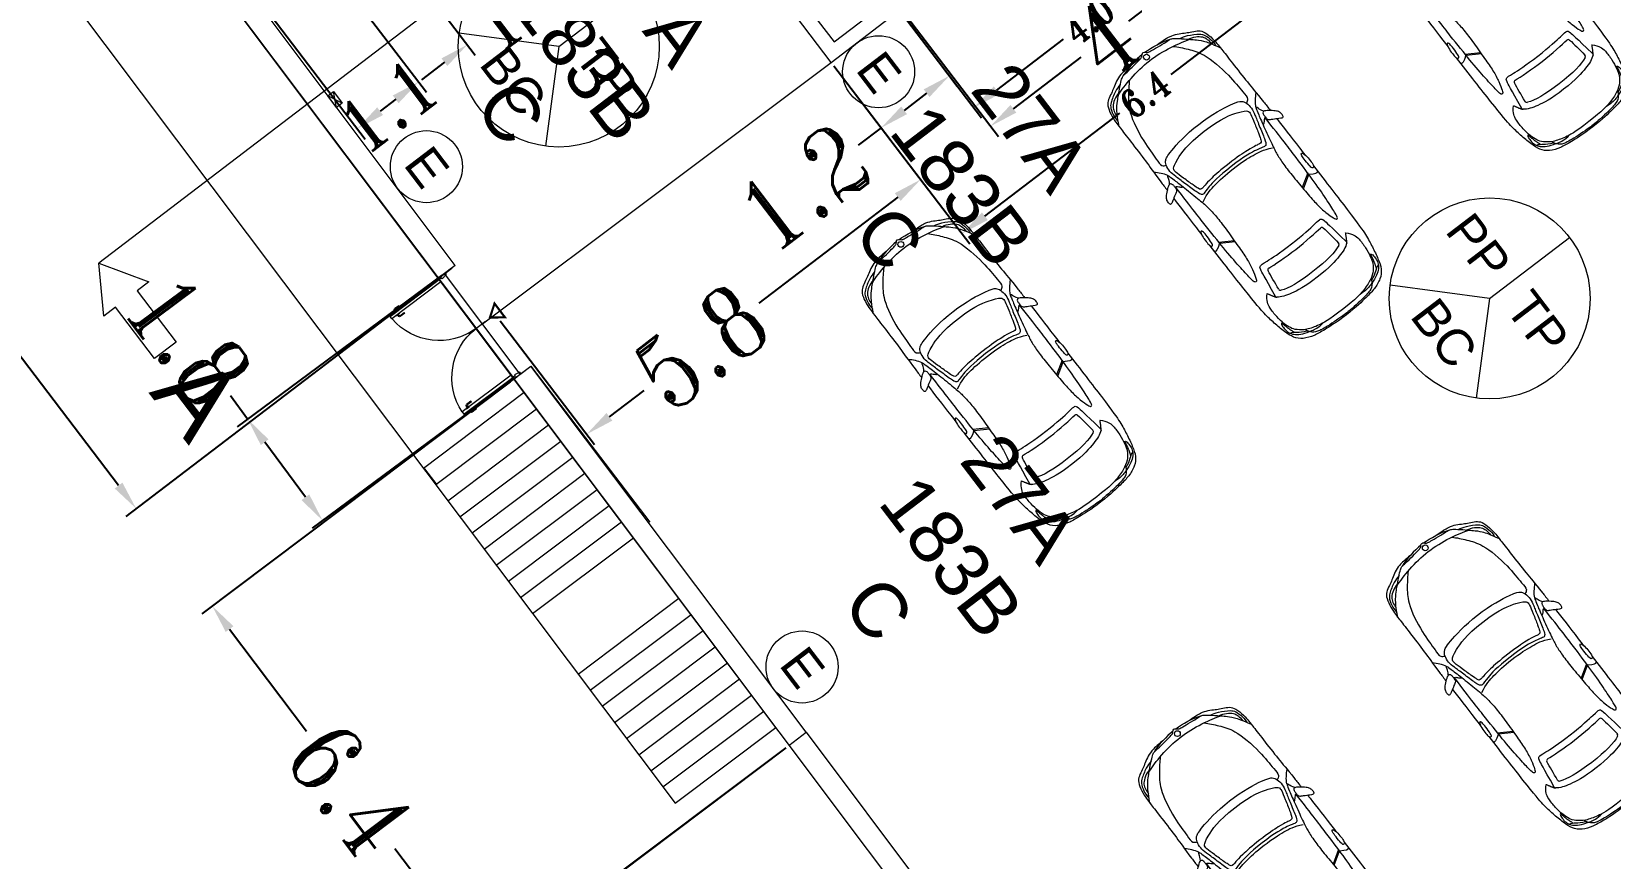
# Model space of a CAD drawing. Header units: metres. Extents: x 1384 to 1901, y 1501 to 2216.
# Drawn here: x 1462.31 to 1484.23, y 2097.95 to 2109.43 of the extents above; entities that cross this region are included whole.
import ezdxf

# ---------------------------------------------------------------- set-up
doc = ezdxf.new("R2010")
doc.units = ezdxf.units.M
doc.header["$LTSCALE"] = 0.05
doc.header["$PDMODE"] = 3
doc.linetypes.add('CONTINUA', pattern=[0])
for name, color, linetype, lineweight in [('BIEs', 1, 'CONTINUA', 15), ('Circulo', 250, 'Continuous', 15), ('Cotas Nave', 250, 'CONTINUA', 15), ('Cotas Nave 2', 250, 'CONTINUA', 15), ('Escalera Sec', 3, 'CONTINUA', 15), ('Escaleras', 3, 'Continuous', 15), ('Extintores', 1, 'CONTINUA', 15), ('Linea de Corte', 250, 'CONTINUA', 15), ('Nave', 5, 'Continuous', 15), ('Pared Fuego', 81, 'CONTINUA', 15), ('Pared Nave', 5, 'CONTINUA', 15), ('Paredes', 5, 'Continuous', 15), ('Paredes Cortes', 5, 'CONTINUA', 15), ('Puertas', 4, 'CONTINUA', 15), ('Tabiques', 241, 'CONTINUA', 15), ('TextoDCE', 250, 'Continuous', 15), ('Ventanas', 1, 'CONTINUA', 15), ('Zonas abiertas', 50, 'CONTINUA', 15)]:
    doc.layers.add(name, color=color, linetype=linetype, lineweight=lineweight)
doc.layers.add('CochesN', color=7, linetype='CONTINUA', lineweight=15, true_color=0xc3ddd0)
doc.styles.add('ROMANT', font='ROMANT', dxfattribs={"width": 0.85})
doc.styles.get("Standard").update_dxf_attribs({"font": 'arial.ttf'})
doc.dimstyles.new('1-50-GENERAL', dxfattribs={"dimtxt": 0.38, "dimasz": 0.4, "dimexe": 0.18, "dimexo": 0.06, "dimgap": 0.09, "dimtad": 0, "dimdec": 1, "dimzin": 0, "dimdsep": 46, "dimtxsty": 'ROMANT', "dimcen": 0.09, "dimadec": 0, "dimazin": 0, "dimtfac": 1, "dimtdec": 1, "dimtix": 1, "dimtofl": 0, "dimtmove": 0, "dimatfit": 3, "dimfxl": 0, "dimtolj": 1, "dimtzin": 0, "dimarcsym": 0})

# ---------------------------------------------------------------- blocks, each defined once
blk = doc.blocks.new('vh10-3')
for points in [[(6.531, 5.087), (6.644, 5.27)], [(6.669, 5.27), (6.555, 5.086)], [(6.531, 3.879), (6.644, 3.697)], [(6.669, 3.696), (6.555, 3.88)]]:
    blk.add_lwpolyline(points)
blk.add_circle((9.33, 4.483), 0.0405)
for centre, radius, start, end in [((5.578, 5.09), 0.02, 81.3079, 140.3783), ((5.628, 4.983), 0.0289, 84.0079, 156.3114), ((5.923, 4.943), 0.0289, 353.2707, 80.1159), ((5.923, 4.024), 0.0289, 279.8841, 6.7293), ((5.578, 3.877), 0.02, 219.6217, 278.6921), ((5.628, 3.984), 0.0289, 203.6886, 275.9921)]:
    blk.add_arc(centre, radius, start, end)
for points, knots in [([(4.772, 4.483), (4.772, 4.666), (4.796, 4.87), (4.814, 5.015), (4.875, 5.173), (4.971, 5.265), (5.111, 5.312), (5.3, 5.353), (5.477, 5.382), (5.724, 5.394), (6.416, 5.396), (6.7, 5.396)], [18.735534, 18.735534, 18.735534, 18.735534, 19.587149, 20.438764, 21.290379, 22.141994, 22.99361, 23.845225, 24.69684, 25.548455, 26.165326, 26.165326, 26.165326, 26.165326]), ([(7.727, 5.319), (7.765, 5.291), (7.807, 5.28), (7.846, 5.265), (7.832, 5.257), (7.757, 5.235), (7.534, 5.177), (7.25, 5.112), (7.124, 5.089), (6.951, 5.076), (6.725, 5.079), (6.441, 5.091), (6.242, 5.101), (6.069, 5.13), (5.937, 5.172), (5.905, 5.194), (5.912, 5.216), (5.962, 5.23), (6.178, 5.249), (6.499, 5.269), (6.917, 5.274), (7.267, 5.278), (7.647, 5.274)], [0, 0, 0, 0, 0.640801, 1.281602, 1.922403, 2.563203, 3.204004, 3.844805, 4.485606, 5.126407, 5.767208, 6.408009, 7.04881, 7.68961, 8.330411, 8.971212, 9.612013, 10.252814, 10.893615, 11.534416, 12.175216, 12.797218, 12.797218, 12.797218, 12.797218]), ([(7.535, 5.395), (7.39, 5.396), (7.181, 5.396), (6.935, 5.396), (6.893, 5.396)], [10.6007845, 10.6007845, 10.6007845, 10.6007845, 11.0709972, 11.163998, 11.163998, 11.163998, 11.163998]), ([(9.376, 4.705), (9.372, 4.815), (9.361, 4.925), (9.324, 5.021), (9.269, 5.11), (9.233, 5.177), (9.187, 5.273), (9.136, 5.331), (9.002, 5.37), (8.865, 5.38), (8.799, 5.381), (8.545, 5.381), (8.168, 5.382), (7.989, 5.392), (7.735, 5.394), (7.678, 5.395)], [0, 0, 0, 0, 0.851615, 1.70323, 2.554846, 3.406461, 4.258076, 5.109691, 5.961306, 6.812921, 7.664537, 8.516152, 9.367767, 10.219382, 10.435603, 10.435603, 10.435603, 10.435603]), ([(9.251, 5.008), (9.242, 5.047), (9.222, 5.12), (9.135, 5.269), (9.075, 5.32), (8.952, 5.353), (8.891, 5.351), (8.861, 5.348)], [0, 0, 0, 0, 0.624807, 1.361869, 1.875216, 2.502924, 3.054732, 3.054732, 3.054732, 3.054732]), ([(9.171, 5.097), (9.164, 5.133), (9.137, 5.202), (9.077, 5.28), (9.006, 5.31), (8.948, 5.317), (8.919, 5.315)], [0, 0, 0, 0, 0.604327, 1.163219, 1.657111, 2.190481, 2.190481, 2.190481, 2.190481]), ([(5.436, 4.483), (5.436, 4.709), (5.48, 4.922), (5.521, 5.052), (5.563, 5.103)], [5.556552, 5.556552, 5.556552, 5.556552, 6.635134, 7.654502, 7.654502, 7.654502, 7.654502]), ([(5.582, 5.11), (5.905, 5.06), (6.031, 5.043), (6.055, 5.019), (6.049, 4.953), (6.024, 4.698), (6.024, 4.483)], [-3.392634, -3.392634, -3.392634, -3.392634, -2.551704, -1.701416, -0.851128, -0.000839, -0.000839, -0.000839, -0.000839]), ([(9.22, 4.87), (9.171, 4.92), (9.057, 5.015), (8.864, 5.16), (8.433, 5.245), (8.137, 5.245), (7.995, 5.259), (7.974, 5.21), (7.966, 5.191)], [0, 0, 0, 0, 0.835236, 1.721034, 2.921428, 3.928485, 4.555062, 4.999927, 4.999927, 4.999927, 4.999927]), ([(6.7, 3.571), (6.416, 3.571), (5.724, 3.572), (5.477, 3.584), (5.3, 3.613), (5.111, 3.654), (4.971, 3.701), (4.875, 3.794), (4.814, 3.952), (4.796, 4.096), (4.772, 4.301), (4.772, 4.483)], [11.305741, 11.305741, 11.305741, 11.305741, 11.922612, 12.774228, 13.625843, 14.477458, 15.329073, 16.180688, 17.032304, 17.883919, 18.735534, 18.735534, 18.735534, 18.735534]), ([(5.563, 3.864), (5.521, 3.914), (5.48, 4.044), (5.436, 4.257), (5.436, 4.483)], [3.458602, 3.458602, 3.458602, 3.458602, 4.477971, 5.556552, 5.556552, 5.556552, 5.556552]), ([(6.024, 4.483), (6.024, 4.269), (6.049, 4.014), (6.055, 3.947), (6.031, 3.924), (5.905, 3.906), (5.582, 3.857)], [-0.000839, -0.000839, -0.000839, -0.000839, 0.849449, 1.699737, 2.550025, 3.390956, 3.390956, 3.390956, 3.390956]), ([(9.376, 4.261), (9.372, 4.152), (9.361, 4.041), (9.324, 3.945), (9.269, 3.856), (9.233, 3.79), (9.187, 3.693), (9.136, 3.636), (9.002, 3.596), (8.865, 3.587), (8.799, 3.586), (8.545, 3.586), (8.168, 3.585), (7.989, 3.574), (7.735, 3.572), (7.678, 3.572)], [0, 0, 0, 0, 0.851615, 1.70323, 2.554846, 3.406461, 4.258076, 5.109691, 5.961306, 6.812921, 7.664537, 8.516152, 9.367767, 10.219382, 10.435603, 10.435603, 10.435603, 10.435603]), ([(9.22, 4.097), (9.171, 4.046), (9.057, 3.952), (8.864, 3.807), (8.433, 3.722), (8.137, 3.721), (7.995, 3.708), (7.974, 3.757), (7.966, 3.775)], [0, 0, 0, 0, 0.835236, 1.721034, 2.921428, 3.928485, 4.555062, 4.999927, 4.999927, 4.999927, 4.999927]), ([(7.727, 3.647), (7.765, 3.676), (7.807, 3.687), (7.846, 3.702), (7.832, 3.709), (7.757, 3.732), (7.534, 3.789), (7.25, 3.854), (7.124, 3.878), (6.951, 3.89), (6.725, 3.888), (6.441, 3.876), (6.242, 3.865), (6.069, 3.836), (5.937, 3.794), (5.905, 3.772), (5.912, 3.75), (5.962, 3.737), (6.178, 3.717), (6.499, 3.698), (6.917, 3.692), (7.267, 3.688), (7.647, 3.693)], [0, 0, 0, 0, 0.640801, 1.281602, 1.922403, 2.563203, 3.204004, 3.844805, 4.485606, 5.126407, 5.767208, 6.408009, 7.04881, 7.68961, 8.330411, 8.971212, 9.612013, 10.252814, 10.893615, 11.534416, 12.175216, 12.797218, 12.797218, 12.797218, 12.797218]), ([(9.251, 3.959), (9.242, 3.92), (9.222, 3.846), (9.135, 3.697), (9.075, 3.646), (8.952, 3.614), (8.891, 3.615), (8.861, 3.619)], [0, 0, 0, 0, 0.624807, 1.361869, 1.875216, 2.502924, 3.054732, 3.054732, 3.054732, 3.054732]), ([(9.171, 3.87), (9.164, 3.833), (9.137, 3.764), (9.077, 3.686), (9.006, 3.656), (8.948, 3.649), (8.919, 3.651)], [0, 0, 0, 0, 0.604327, 1.163219, 1.657111, 2.190481, 2.190481, 2.190481, 2.190481]), ([(7.535, 3.571), (7.39, 3.571), (7.181, 3.571), (6.935, 3.571), (6.893, 3.571)], [10.6007845, 10.6007845, 10.6007845, 10.6007845, 11.0709972, 11.163998, 11.163998, 11.163998, 11.163998])]:
    blk.add_open_spline(points, degree=3, knots=knots)
for points, degree in [([(6.648, 5.27), (6.592, 5.358), (6.585, 5.376), (6.599, 5.396)], 3), ([(6.936, 5.378), (6.944, 5.371), (6.935, 5.362), (6.919, 5.353), (6.837, 5.349), (6.705, 5.355), (6.681, 5.365), (6.68, 5.381), (6.702, 5.402), (6.78, 5.406), (6.888, 5.402), (6.928, 5.385), (6.936, 5.378)], 3), ([(7.591, 5.299), (7.598, 5.29), (7.611, 5.285), (7.664, 5.283), (7.703, 5.284), (7.731, 5.298), (7.728, 5.331), (7.659, 5.42), (7.608, 5.471), (7.563, 5.491), (7.506, 5.488), (7.497, 5.482), (7.496, 5.464), (7.514, 5.432), (7.568, 5.339), (7.584, 5.308), (7.591, 5.299)], 3), ([(7.838, 5.262), (7.897, 5.292), (7.946, 5.339), (7.998, 5.39)], 3), ([(8.799, 5.381), (8.93, 5.312), (9.025, 5.251), (9.119, 5.155), (9.153, 5.117), (9.266, 4.993), (9.313, 4.928), (9.329, 4.894), (9.33, 4.812), (9.354, 4.641), (9.363, 4.562), (9.373, 4.529), (9.397, 4.511), (9.409, 4.495), (9.41, 4.483)], 3), ([(4.864, 4.483), (4.864, 4.735), (4.891, 4.879), (4.946, 5.056), (5.03, 5.163), (5.106, 5.217), (5.205, 5.248), (5.343, 5.273), (5.516, 5.273), (5.581, 5.256), (5.646, 5.215), (5.684, 5.176)], 3), ([(5.234, 5.252), (5.241, 5.274), (5.213, 5.289), (5.132, 5.289), (5.053, 5.273), (4.989, 5.22), (4.935, 5.137), (4.89, 4.999), (4.869, 4.912), (4.88, 4.808)], 3), ([(5.05, 5.264), (5.042, 5.224), (5.003, 5.186), (4.958, 5.11), (4.933, 5.054)], 3), ([(5.235, 5.265), (5.13, 5.251), (5.024, 5.207)], 2), ([(5.684, 5.176), (5.598, 5.131), (5.571, 5.109)], 2), ([(7.248, 5.096), (7.308, 4.975), (7.333, 4.833), (7.354, 4.629), (7.354, 4.483)], 3), ([(7.397, 4.483), (7.397, 4.716), (7.357, 4.945), (7.328, 5.015), (7.33, 5.053), (7.392, 5.083), (7.617, 5.144), (7.771, 5.187), (7.864, 5.211), (7.975, 5.195), (8.03, 5.158), (8.073, 5.083), (8.14, 4.716), (8.14, 4.483)], 3), ([(7.449, 4.483), (7.449, 4.627), (7.435, 4.829), (7.414, 4.944), (7.402, 4.988), (7.404, 5.023), (7.432, 5.035), (7.499, 5.06), (7.686, 5.113), (7.815, 5.151), (7.869, 5.151), (7.924, 5.063), (8.018, 4.785), (8.018, 4.483)], 3), ([(7.646, 5.284), (7.65, 5.265), (7.632, 5.247), (7.611, 5.23), (7.591, 5.208), (7.581, 5.19)], 3), ([(9.153, 5.117), (9.203, 4.977), (9.264, 4.718), (9.264, 4.483)], 3), ([(4.79, 4.483), (4.79, 4.528), (4.802, 4.79), (4.837, 4.965), (4.861, 5.004), (4.904, 5.039)], 3), ([(4.904, 5.039), (4.936, 5.058), (4.963, 5.066)], 2), ([(5.535, 4.483), (5.535, 4.732), (5.559, 4.898), (5.602, 4.994)], 3), ([(5.631, 5.011), (5.744, 4.999), (5.844, 4.986), (5.928, 4.971)], 3), ([(5.952, 4.939), (5.943, 4.863), (5.928, 4.657), (5.928, 4.483)], 3), ([(9.398, 4.508), (9.393, 4.623), (9.369, 4.789), (9.325, 4.897)], 3), ([(4.904, 3.928), (4.861, 3.962), (4.837, 4.002), (4.802, 4.177), (4.79, 4.439), (4.79, 4.483)], 3), ([(5.684, 3.79), (5.646, 3.752), (5.581, 3.71), (5.516, 3.693), (5.343, 3.694), (5.205, 3.718), (5.106, 3.75), (5.03, 3.804), (4.946, 3.911), (4.891, 4.088), (4.864, 4.232), (4.864, 4.483)], 3), ([(5.602, 3.972), (5.559, 4.069), (5.535, 4.234), (5.535, 4.483)], 3), ([(5.928, 4.483), (5.928, 4.309), (5.943, 4.104), (5.952, 4.027)], 3), ([(7.354, 4.483), (7.354, 4.337), (7.333, 4.134), (7.308, 3.991), (7.248, 3.87)], 3), ([(8.14, 4.483), (8.14, 4.25), (8.073, 3.883), (8.03, 3.808), (7.975, 3.772), (7.864, 3.755), (7.771, 3.779), (7.617, 3.823), (7.392, 3.883), (7.33, 3.914), (7.328, 3.951), (7.357, 4.021), (7.397, 4.25), (7.397, 4.483)], 3), ([(8.018, 4.483), (8.018, 4.181), (7.924, 3.904), (7.869, 3.816), (7.815, 3.816), (7.686, 3.853), (7.499, 3.906), (7.432, 3.931), (7.404, 3.944), (7.402, 3.979), (7.414, 4.022), (7.435, 4.138), (7.449, 4.34), (7.449, 4.483)], 3), ([(9.41, 4.483), (9.409, 4.472), (9.397, 4.455), (9.373, 4.438), (9.363, 4.404), (9.354, 4.325), (9.33, 4.155), (9.329, 4.073), (9.313, 4.038), (9.266, 3.973), (9.153, 3.85), (9.119, 3.812), (9.025, 3.715), (8.93, 3.655), (8.799, 3.586)], 3), ([(9.264, 4.483), (9.264, 4.248), (9.203, 3.989), (9.153, 3.849)], 3), ([(9.398, 4.459), (9.393, 4.343), (9.369, 4.177), (9.325, 4.069)], 3), ([(5.234, 3.715), (5.241, 3.693), (5.213, 3.677), (5.132, 3.677), (5.053, 3.693), (4.989, 3.746), (4.935, 3.83), (4.89, 3.967), (4.869, 4.054), (4.88, 4.158)], 3), ([(5.928, 3.995), (5.844, 3.98), (5.744, 3.967), (5.631, 3.955)], 3), ([(4.963, 3.9), (4.936, 3.908), (4.904, 3.928)], 2), ([(5.05, 3.702), (5.042, 3.742), (5.003, 3.78), (4.958, 3.857), (4.933, 3.912)], 3), ([(5.235, 3.701), (5.13, 3.715), (5.024, 3.759)], 2), ([(5.571, 3.858), (5.598, 3.835), (5.684, 3.79)], 2), ([(7.646, 3.683), (7.65, 3.702), (7.632, 3.719), (7.611, 3.736), (7.591, 3.758), (7.581, 3.777)], 3), ([(6.648, 3.696), (6.592, 3.609), (6.585, 3.59), (6.599, 3.571)], 3), ([(6.936, 3.588), (6.944, 3.595), (6.935, 3.605), (6.919, 3.614), (6.837, 3.618), (6.705, 3.612), (6.681, 3.602), (6.68, 3.585), (6.702, 3.564), (6.78, 3.56), (6.888, 3.564), (6.928, 3.582), (6.936, 3.588)], 3), ([(7.591, 3.667), (7.598, 3.676), (7.611, 3.682), (7.664, 3.684), (7.703, 3.682), (7.731, 3.669), (7.728, 3.635), (7.659, 3.546), (7.608, 3.496), (7.563, 3.475), (7.506, 3.479), (7.497, 3.485), (7.496, 3.503), (7.514, 3.534), (7.568, 3.627), (7.584, 3.658), (7.591, 3.667)], 3), ([(7.838, 3.704), (7.897, 3.674), (7.946, 3.627), (7.998, 3.576)], 3)]:
    blk.add_open_spline(points, degree=degree)
blk = doc.blocks.new('*U100')
at = {"layer": 'Puertas'}
for p, q in [((0, 0), (1.75, 0)), ((0.875, 0.054), (0.875, -0.237)), ((-0.021, -0.774), (-0.021, -0.85)), ((-0.021, -0.774), (-0.011, -0.774)), ((-0.011, -0.774), (-0.011, -0.85)), ((-0.006, -0.855), (0.02, -0.855)), ((-0.006, -0.865), (0.02, -0.865)), ((0.096, -0.855), (0.07, -0.855)), ((0.096, -0.865), (0.07, -0.865)), ((0.101, -0.774), (0.101, -0.85)), ((0.111, -0.774), (0.101, -0.774)), ((0.111, -0.774), (0.111, -0.85)), ((1.639, -0.774), (1.639, -0.85)), ((1.639, -0.774), (1.649, -0.774)), ((1.649, -0.774), (1.649, -0.85)), ((1.654, -0.855), (1.68, -0.855)), ((1.654, -0.865), (1.68, -0.865)), ((1.756, -0.855), (1.73, -0.855)), ((1.756, -0.865), (1.73, -0.865)), ((1.761, -0.774), (1.761, -0.85)), ((1.771, -0.774), (1.761, -0.774)), ((1.771, -0.774), (1.771, -0.85))]:
    blk.add_line(p, q, dxfattribs=at)
at = {"layer": 'Puertas', "const_width": 0.03, "flags": 128}
blk.add_lwpolyline([(0.998, 0.304), (0.879, 0.134), (0.76, 0.304)], close=True, dxfattribs=at)
at = {"layer": 'Puertas'}
for points in [[(0, 0), (0, 0.01), (0.025, 0.01), (0.04, -0.07), (0.04, -0.07), (0.04, -0.07), (0.025, -0.07), (0.025, -0.11), (0, -0.11), (0, -0.1)], [(1.75, 0), (1.75, 0.01), (1.725, 0.01), (1.71, -0.07), (1.71, -0.07), (1.71, -0.07), (1.725, -0.07), (1.725, -0.11), (1.75, -0.11), (1.75, -0.1)], [(0.025, -0.11), (0.065, -0.11), (0.065, -0.96), (0.025, -0.96), (0.025, -0.11)], [(1.725, -0.11), (1.685, -0.11), (1.685, -0.96), (1.725, -0.96), (1.725, -0.11)]]:
    blk.add_lwpolyline(points, dxfattribs=at)
for points in [[(0.02, -0.835), (0.02, -0.885), (0.025, -0.885), (0.025, -0.835)], [(0.07, -0.835), (0.07, -0.885), (0.065, -0.885), (0.065, -0.835)], [(1.68, -0.835), (1.68, -0.885), (1.685, -0.885), (1.685, -0.835)], [(1.73, -0.835), (1.73, -0.885), (1.725, -0.885), (1.725, -0.835)]]:
    blk.add_lwpolyline(points, close=True, dxfattribs=at)
for centre, radius, start, end in [((0.014, -0.1), 0.861, 273.4181, 359.3426), ((1.736, -0.1), 0.861, 180.6574, 266.5819), ((-0.006, -0.85), 0.015, 180, 270), ((-0.006, -0.85), 0.005, 180, 270), ((0.096, -0.85), 0.005, 270, 0), ((0.096, -0.85), 0.015, 270, 0), ((1.654, -0.85), 0.015, 180, 270), ((1.654, -0.85), 0.005, 180, 270), ((1.756, -0.85), 0.005, 270, 0), ((1.756, -0.85), 0.015, 270, 0)]:
    blk.add_arc(centre, radius, start, end, dxfattribs=at)
blk = doc.blocks.new('*D71')
at = {"layer": 'Cotas Nave', "color": 0, "lineweight": -2, "transparency": 16777216}
for p, q in [((1478.542, 2112.839), (1480.428, 2110.365)), ((1480.001, 2110.265), (1478.126, 2108.836)), ((1473.45, 2108.956), (1475.336, 2106.482)), ((1475.545, 2106.868), (1477.42, 2108.297))]:
    blk.add_line(p, q, dxfattribs=at)
at = {"layer": 'Cotas Nave', "color": 0, "transparency": 16777216}
for points in [[(1479.961, 2110.318), (1480.042, 2110.212), (1480.319, 2110.508)], [(1475.505, 2106.921), (1475.586, 2106.815), (1475.227, 2106.625)]]:
    blk.add_solid(points, dxfattribs=at)
at = {"layer": 'Defpoints', "color": 0, "transparency": 16777216}
for p in [(1478.505, 2112.887), (1473.414, 2109.003), (1475.227, 2106.625)]:
    blk.add_point(p, dxfattribs=at)
at = {"layer": 'Cotas Nave', "color": 0, "transparency": 16777216, "insert": (1477.773, 2108.567), "char_height": 0.38, "attachment_point": 5, "rotation": 37.3275, "style": 'ROMANT'}
blk.add_mtext('\\A1;6.4', dxfattribs=at)
blk = doc.blocks.new('*D72')
at = {"layer": 'Cotas Nave', "color": 0, "lineweight": -2, "transparency": 16777216}
for p, q in [((1477.596, 2112.113), (1478.697, 2110.668)), ((1478.27, 2110.568), (1477.343, 2109.862)), ((1474.398, 2109.678), (1475.501, 2108.231)), ((1475.71, 2108.616), (1476.637, 2109.323))]:
    blk.add_line(p, q, dxfattribs=at)
at = {"layer": 'Cotas Nave', "color": 0, "transparency": 16777216}
for points in [[(1478.23, 2110.621), (1478.311, 2110.515), (1478.588, 2110.811)], [(1475.67, 2108.669), (1475.751, 2108.563), (1475.392, 2108.374)]]:
    blk.add_solid(points, dxfattribs=at)
at = {"layer": 'Defpoints', "color": 0, "transparency": 16777216}
for p in [(1477.559, 2112.16), (1478.588, 2110.811), (1474.361, 2109.726)]:
    blk.add_point(p, dxfattribs=at)
at = {"layer": 'Cotas Nave', "color": 0, "transparency": 16777216, "insert": (1476.99, 2109.592), "char_height": 0.38, "attachment_point": 5, "rotation": 37.3275, "style": 'ROMANT'}
blk.add_mtext('\\A1;4.0', dxfattribs=at)
blk = doc.blocks.new('*D258')
at = {"layer": 'Cotas Nave 2', "color": 0, "lineweight": -2, "transparency": 16777216}
for p, q in [((1452.441, 2163.684), (1458.073, 2167.979)), ((1458.172, 2167.552), (1479.299, 2139.846)), ((1502.365, 2109.598), (1481.004, 2137.61)), ((1496.621, 2104.714), (1502.751, 2109.389))]:
    blk.add_line(p, q, dxfattribs=at)
at = {"layer": 'Cotas Nave 2', "color": 0, "transparency": 16777216}
for points in [[(1458.225, 2167.592), (1458.119, 2167.511), (1457.93, 2167.87)], [(1502.418, 2109.638), (1502.312, 2109.557), (1502.608, 2109.28)]]:
    blk.add_solid(points, dxfattribs=at)
at = {"layer": 'Defpoints', "color": 0, "transparency": 16777216}
for p in [(1457.93, 2167.87), (1452.393, 2163.648), (1496.573, 2104.678)]:
    blk.add_point(p, dxfattribs=at)
at = {"layer": 'Cotas Nave 2', "color": 0, "transparency": 16777216, "insert": (1480.152, 2138.728), "char_height": 1, "attachment_point": 5, "rotation": 307.3275, "style": 'ROMANT'}
blk.add_mtext('\\A1;73.7', dxfattribs=at)
blk = doc.blocks.new('*D264')
at = {"layer": 'Cotas Nave 2', "color": 0, "lineweight": -2, "transparency": 16777216}
for p, q in [((1496.609, 2104.63), (1501.62, 2097.869)), ((1501.192, 2097.775), (1493.773, 2092.276)), ((1478.869, 2091.48), (1483.88, 2084.719)), ((1484.095, 2085.102), (1491.58, 2090.65))]:
    blk.add_line(p, q, dxfattribs=at)
at = {"layer": 'Cotas Nave 2', "color": 0, "transparency": 16777216}
for points in [[(1501.152, 2097.829), (1501.232, 2097.722), (1501.513, 2098.014)], [(1484.055, 2085.155), (1484.134, 2085.048), (1483.773, 2084.864)]]:
    blk.add_solid(points, dxfattribs=at)
at = {"layer": 'Defpoints', "color": 0, "transparency": 16777216}
for p in [(1496.573, 2104.678), (1501.513, 2098.014), (1478.833, 2091.528)]:
    blk.add_point(p, dxfattribs=at)
at = {"layer": 'Cotas Nave 2', "color": 0, "transparency": 16777216, "insert": (1492.676, 2091.463), "char_height": 1, "attachment_point": 5, "rotation": 36.5482, "style": 'ROMANT'}
blk.add_mtext('\\A1;22.1', dxfattribs=at)
blk = doc.blocks.new('*D267')
at = {"layer": 'Cotas Nave 2', "color": 0, "lineweight": -2, "transparency": 16777216}
for p, q in [((1472.782, 2099.49), (1468.543, 2096.307)), ((1468.927, 2096.095), (1471.019, 2093.31)), ((1474.274, 2088.975), (1472.22, 2091.71)), ((1478.609, 2091.73), (1474.37, 2088.547))]:
    blk.add_line(p, q, dxfattribs=at)
at = {"layer": 'Cotas Nave 2', "color": 0, "transparency": 16777216}
for points in [[(1468.981, 2096.135), (1468.874, 2096.055), (1468.687, 2096.415)], [(1474.327, 2089.015), (1474.221, 2088.935), (1474.514, 2088.655)]]:
    blk.add_solid(points, dxfattribs=at)
at = {"layer": 'Defpoints', "color": 0, "transparency": 16777216}
for p in [(1472.83, 2099.526), (1468.687, 2096.415), (1478.657, 2091.766)]:
    blk.add_point(p, dxfattribs=at)
at = {"layer": 'Cotas Nave 2', "color": 0, "transparency": 16777216, "insert": (1471.619, 2092.51), "char_height": 1, "attachment_point": 5, "rotation": 306.9016, "style": 'ROMANT'}
blk.add_mtext('\\A1;9.7', dxfattribs=at)
blk = doc.blocks.new('*D268')
at = {"layer": 'Cotas Nave 2', "color": 0, "lineweight": -2, "transparency": 16777216}
for p, q in [((1468.957, 2104.57), (1464.678, 2101.348)), ((1465.062, 2101.137), (1466.13, 2099.719)), ((1472.782, 2099.49), (1468.504, 2096.268)), ((1468.407, 2096.696), (1467.358, 2098.088))]:
    blk.add_line(p, q, dxfattribs=at)
at = {"layer": 'Cotas Nave 2', "color": 0, "transparency": 16777216}
for points in [[(1465.116, 2101.177), (1465.009, 2101.097), (1464.822, 2101.456)], [(1468.46, 2096.736), (1468.353, 2096.656), (1468.647, 2096.376)]]:
    blk.add_solid(points, dxfattribs=at)
at = {"layer": 'Defpoints', "color": 0, "transparency": 16777216}
for p in [(1469.004, 2104.606), (1464.822, 2101.456), (1472.83, 2099.526)]:
    blk.add_point(p, dxfattribs=at)
at = {"layer": 'Cotas Nave 2', "color": 0, "transparency": 16777216, "insert": (1466.744, 2098.904), "char_height": 1, "attachment_point": 5, "rotation": 306.9812, "style": 'ROMANT'}
blk.add_mtext('\\A1;6.4', dxfattribs=at)
blk = doc.blocks.new('*D269')
at = {"layer": 'Cotas Nave 2', "color": 0, "lineweight": -2, "transparency": 16777216}
for p, q in [((1468.003, 2106.044), (1465.167, 2103.945)), ((1469.044, 2104.637), (1466.208, 2102.538)), ((1465.312, 2104.052), (1465.074, 2104.374)), ((1466.115, 2102.967), (1465.55, 2103.731))]:
    blk.add_line(p, q, dxfattribs=at)
at = {"layer": 'Cotas Nave 2', "color": 0, "transparency": 16777216}
for points in [[(1465.603, 2103.77), (1465.496, 2103.691), (1465.312, 2104.052)], [(1466.168, 2103.006), (1466.061, 2102.927), (1466.353, 2102.645)]]:
    blk.add_solid(points, dxfattribs=at)
at = {"layer": 'Defpoints', "color": 0, "transparency": 16777216}
for p in [(1468.052, 2106.079), (1469.092, 2104.672), (1465.312, 2104.052)]:
    blk.add_point(p, dxfattribs=at)
at = {"layer": 'Cotas Nave 2', "color": 0, "transparency": 16777216, "insert": (1464.503, 2105.146), "char_height": 1, "attachment_point": 5, "rotation": 306.4954, "style": 'ROMANT'}
blk.add_mtext('\\A1;1.8', dxfattribs=at)
blk = doc.blocks.new('*D270')
at = {"layer": 'Cotas Nave 2', "color": 0, "lineweight": -2, "transparency": 16777216}
for p, q in [((1463.085, 2112.887), (1458.513, 2109.401)), ((1458.899, 2109.192), (1460.592, 2106.972)), ((1468.142, 2106.148), (1463.622, 2102.701)), ((1463.522, 2103.129), (1461.83, 2105.348))]:
    blk.add_line(p, q, dxfattribs=at)
at = {"layer": 'Cotas Nave 2', "color": 0, "transparency": 16777216}
for points in [[(1458.952, 2109.232), (1458.846, 2109.151), (1458.656, 2109.51)], [(1463.575, 2103.169), (1463.469, 2103.088), (1463.765, 2102.81)]]:
    blk.add_solid(points, dxfattribs=at)
at = {"layer": 'Defpoints', "color": 0, "transparency": 16777216}
for p in [(1463.133, 2112.923), (1468.19, 2106.185), (1463.765, 2102.81)]:
    blk.add_point(p, dxfattribs=at)
at = {"layer": 'Cotas Nave 2', "color": 0, "transparency": 16777216, "insert": (1461.211, 2106.16), "char_height": 1, "attachment_point": 5, "rotation": 307.3275, "style": 'ROMANT'}
blk.add_mtext('\\A1;8.4', dxfattribs=at)
blk = doc.blocks.new('*D280')
at = {"layer": 'Cotas Nave 2', "color": 0, "lineweight": -2, "transparency": 16777216}
for p, q in [((1451.649, 2127.615), (1442.965, 2121.091)), ((1443.349, 2120.879), (1455.82, 2104.277)), ((1470.004, 2085.396), (1457.533, 2101.998)), ((1478.785, 2091.492), (1470.101, 2084.968))]:
    blk.add_line(p, q, dxfattribs=at)
at = {"layer": 'Cotas Nave 2', "color": 0, "transparency": 16777216}
for points in [[(1443.402, 2120.919), (1443.296, 2120.839), (1443.109, 2121.199)], [(1470.058, 2085.436), (1469.951, 2085.356), (1470.245, 2085.076)]]:
    blk.add_solid(points, dxfattribs=at)
at = {"layer": 'Defpoints', "color": 0, "transparency": 16777216}
for p in [(1451.697, 2127.651), (1478.833, 2091.528), (1470.245, 2085.076)]:
    blk.add_point(p, dxfattribs=at)
at = {"layer": 'Cotas Nave 2', "color": 0, "transparency": 16777216, "insert": (1456.677, 2103.138), "char_height": 1, "attachment_point": 5, "rotation": 306.9145, "style": 'ROMANT'}
blk.add_mtext('\\A1;45.2', dxfattribs=at)
blk = doc.blocks.new('*D281')
at = {"layer": 'Cotas Nave 2', "color": 0, "lineweight": -2, "transparency": 16777216}
for p, q in [((1429.005, 2146.212), (1424.085, 2142.515)), ((1424.469, 2142.304), (1445.493, 2114.317)), ((1468.224, 2084.058), (1447.181, 2112.069)), ((1473.241, 2087.327), (1468.32, 2083.63))]:
    blk.add_line(p, q, dxfattribs=at)
at = {"layer": 'Cotas Nave 2', "color": 0, "transparency": 16777216}
for points in [[(1424.522, 2142.344), (1424.415, 2142.264), (1424.228, 2142.624)], [(1468.277, 2084.098), (1468.17, 2084.018), (1468.464, 2083.738)]]:
    blk.add_solid(points, dxfattribs=at)
at = {"layer": 'Defpoints', "color": 0, "transparency": 16777216}
for p in [(1429.053, 2146.248), (1473.289, 2087.363), (1468.464, 2083.738)]:
    blk.add_point(p, dxfattribs=at)
at = {"layer": 'Cotas Nave 2', "color": 0, "transparency": 16777216, "insert": (1446.337, 2113.193), "char_height": 1, "attachment_point": 5, "rotation": 306.9145, "style": 'ROMANT'}
blk.add_mtext('\\A1;73.6', dxfattribs=at)
blk = doc.blocks.new('*D290')
at = {"layer": 'Cotas Nave 2', "color": 0, "lineweight": -2, "transparency": 16777216}
for p, q in [((1473.45, 2108.956), (1474.763, 2107.234)), ((1474.336, 2107.134), (1472.407, 2105.663)), ((1468.816, 2105.415), (1470.126, 2103.697)), ((1470.335, 2104.083), (1470.815, 2104.45))]:
    blk.add_line(p, q, dxfattribs=at)
at = {"layer": 'Cotas Nave 2', "color": 0, "transparency": 16777216}
for points in [[(1474.296, 2107.187), (1474.376, 2107.081), (1474.654, 2107.377)], [(1470.294, 2104.136), (1470.375, 2104.03), (1470.017, 2103.84)]]:
    blk.add_solid(points, dxfattribs=at)
at = {"layer": 'Defpoints', "color": 0, "transparency": 16777216}
for p in [(1473.414, 2109.003), (1468.78, 2105.462), (1470.017, 2103.84)]:
    blk.add_point(p, dxfattribs=at)
at = {"layer": 'Cotas Nave 2', "color": 0, "transparency": 16777216, "insert": (1471.611, 2105.056), "char_height": 1, "attachment_point": 5, "rotation": 37.3275, "style": 'ROMANT'}
blk.add_mtext('\\A1;5.8', dxfattribs=at)
blk = doc.blocks.new('*D291')
at = {"layer": 'Cotas Nave 2', "color": 0, "lineweight": -2, "transparency": 16777216}
for p, q in [((1474.397, 2109.68), (1475.163, 2108.674)), ((1473.45, 2108.956), (1474.216, 2107.952)), ((1474.736, 2108.575), (1474.425, 2108.337)), ((1474.107, 2108.095), (1473.789, 2107.852))]:
    blk.add_line(p, q, dxfattribs=at)
at = {"layer": 'Cotas Nave 2', "color": 0, "transparency": 16777216}
for points in [[(1474.696, 2108.628), (1474.777, 2108.522), (1475.054, 2108.817)], [(1474.384, 2108.39), (1474.465, 2108.284), (1474.107, 2108.095)]]:
    blk.add_solid(points, dxfattribs=at)
at = {"layer": 'Defpoints', "color": 0, "transparency": 16777216}
for p in [(1474.36, 2109.727), (1473.414, 2109.003), (1474.107, 2108.095)]:
    blk.add_point(p, dxfattribs=at)
at = {"layer": 'Cotas Nave 2', "color": 0, "transparency": 16777216, "insert": (1473.025, 2107.27), "char_height": 1, "attachment_point": 5, "rotation": 37.3275, "style": 'ROMANT'}
blk.add_mtext('\\A1;1.2', dxfattribs=at)
blk = doc.blocks.new('*D292')
at = {"layer": 'Cotas Nave 2', "color": 0, "lineweight": -2, "transparency": 16777216}
for p, q in [((1477.595, 2112.114), (1478.907, 2110.393)), ((1478.48, 2110.294), (1477.54, 2109.577)), ((1474.402, 2109.718), (1475.733, 2107.973)), ((1475.942, 2108.359), (1476.882, 2109.075))]:
    blk.add_line(p, q, dxfattribs=at)
at = {"layer": 'Cotas Nave 2', "color": 0, "transparency": 16777216}
for points in [[(1478.439, 2110.347), (1478.52, 2110.241), (1478.798, 2110.536)], [(1475.901, 2108.412), (1475.982, 2108.306), (1475.624, 2108.116)]]:
    blk.add_solid(points, dxfattribs=at)
at = {"layer": 'Defpoints', "color": 0, "transparency": 16777216}
for p in [(1477.558, 2112.162), (1478.798, 2110.536), (1474.365, 2109.766)]:
    blk.add_point(p, dxfattribs=at)
at = {"layer": 'Cotas Nave 2', "color": 0, "transparency": 16777216, "insert": (1477.211, 2109.326), "char_height": 1, "attachment_point": 5, "rotation": 37.3275, "style": 'ROMANT'}
blk.add_mtext('\\A1;4', dxfattribs=at)
blk = doc.blocks.new('*D296')
at = {"layer": 'Cotas Nave 2', "color": 0, "lineweight": -2, "transparency": 16777216}
for p, q in [((1463.418, 2114.328), (1467.795, 2108.589)), ((1462.561, 2113.685), (1466.943, 2107.939)), ((1467.368, 2108.49), (1467.152, 2108.325))]:
    blk.add_line(p, q, dxfattribs=at)
at = {"layer": 'Cotas Nave 2', "color": 0, "transparency": 16777216}
for points in [[(1467.327, 2108.543), (1467.408, 2108.437), (1467.686, 2108.732)], [(1467.111, 2108.378), (1467.192, 2108.272), (1466.834, 2108.082)]]:
    blk.add_solid(points, dxfattribs=at)
at = {"layer": 'Defpoints', "color": 0, "transparency": 16777216}
for p in [(1463.382, 2114.376), (1462.525, 2113.732), (1466.834, 2108.082)]:
    blk.add_point(p, dxfattribs=at)
at = {"layer": 'Cotas Nave 2', "color": 0, "transparency": 16777216, "insert": (1467.26, 2108.407), "char_height": 0.75, "attachment_point": 5, "rotation": 37.3275, "style": 'ROMANT'}
blk.add_mtext('\\A1;1.1', dxfattribs=at)
blk = doc.blocks.new('*D303')
at = {"layer": 'Cotas Nave 2', "color": 0, "lineweight": -2, "transparency": 16777216}
for p, q in [((1464.926, 2115.478), (1469.303, 2109.739)), ((1464.094, 2114.843), (1468.471, 2109.104)), ((1469.511, 2110.124), (1469.83, 2110.367)), ((1468.044, 2109.005), (1467.725, 2108.762))]:
    blk.add_line(p, q, dxfattribs=at)
at = {"layer": 'Cotas Nave 2', "color": 0, "transparency": 16777216}
for points in [[(1469.471, 2110.177), (1469.552, 2110.071), (1469.193, 2109.882)], [(1468.003, 2109.058), (1468.084, 2108.952), (1468.362, 2109.248)]]:
    blk.add_solid(points, dxfattribs=at)
at = {"layer": 'Defpoints', "color": 0, "transparency": 16777216}
for p in [(1464.89, 2115.525), (1464.058, 2114.891), (1469.193, 2109.882)]:
    blk.add_point(p, dxfattribs=at)
at = {"layer": 'Cotas Nave 2', "color": 0, "transparency": 16777216, "insert": (1468.778, 2109.565), "char_height": 0.75, "attachment_point": 5, "rotation": 37.3275, "style": 'ROMANT'}
blk.add_mtext('\\A1;1', dxfattribs=at)

msp = doc.modelspace()

# ---------------------------------------------------------------- linework, layer by layer
at = {"layer": 'BIEs'}
for p, q in [((1466.545, 2108.378), (1466.503, 2108.597)), ((1466.624, 2108.438), (1466.424, 2108.537))]:
    msp.add_line(p, q, dxfattribs=at)
msp.add_lwpolyline([(1466.545, 2108.378), (1466.424, 2108.537), (1466.503, 2108.597), (1466.624, 2108.438)], close=True, dxfattribs=at)
at = {"layer": 'Circulo'}
for p, q in [((1469.632, 2109.223), (1470.741, 2110.069)), ((1469.632, 2109.223), (1468.249, 2109.409)), ((1469.632, 2109.223), (1469.445, 2107.841)), ((1482.552, 2105.726), (1483.661, 2106.572)), ((1482.552, 2105.726), (1481.169, 2105.912)), ((1482.552, 2105.726), (1482.366, 2104.344))]:
    msp.add_line(p, q, dxfattribs=at)
for centre in [(1469.632, 2109.223), (1482.552, 2105.726)]:
    msp.add_circle(centre, 1.395, dxfattribs=at)
at = {"layer": 'Escalera Sec'}
for p, q in [((1472.645, 2099.773), (1458.133, 2119.084)), ((1456.734, 2118.032), (1471.245, 2098.722)), ((1467.958, 2106.009), (1466.559, 2104.958)), ((1469.153, 2104.42), (1467.754, 2103.368)), ((1467.923, 2103.143), (1469.322, 2104.194)), ((1468.092, 2102.919), (1469.491, 2103.97)), ((1468.26, 2102.695), (1469.659, 2103.746)), ((1467.767, 2103.363), (1467.938, 2103.138)), ((1468.428, 2102.471), (1469.827, 2103.523)), ((1468.596, 2102.247), (1469.995, 2103.299)), ((1468.764, 2102.024), (1470.163, 2103.075)), ((1468.933, 2101.8), (1470.332, 2102.851)), ((1469.101, 2101.576), (1470.5, 2102.627)), ((1469.269, 2101.352), (1470.668, 2102.403)), ((1469.9, 2100.513), (1471.299, 2101.564)), ((1470.068, 2100.289), (1471.467, 2101.34)), ((1470.236, 2100.065), (1471.635, 2101.116)), ((1470.404, 2099.841), (1471.803, 2100.892)), ((1470.573, 2099.617), (1471.972, 2100.669)), ((1470.741, 2099.393), (1472.14, 2100.445)), ((1470.909, 2099.17), (1472.308, 2100.221)), ((1471.077, 2098.946), (1472.476, 2099.997)), ((1471.245, 2098.722), (1472.645, 2099.773)), ((1471.245, 2098.722), (1472.645, 2099.773))]:
    msp.add_line(p, q, dxfattribs=at)
at = {"layer": 'Escaleras'}
msp.add_line((1467.958, 2106.009), (1466.559, 2104.958), dxfattribs=at)
at = {"layer": 'Extintores'}
for centre in [(1474.071, 2108.873), (1474.071, 2108.873), (1467.794, 2107.555), (1467.794, 2107.555), (1473.008, 2100.611), (1473.008, 2100.611)]:
    msp.add_circle(centre, 0.5, dxfattribs=at)
at = {"layer": 'Linea de Corte'}
msp.add_line((1486.284, 2123.785), (1463.247, 2106.218), dxfattribs=at)
msp.add_lwpolyline([(1464.021, 2104.892), (1463.478, 2105.604), (1463.315, 2105.48), (1463.247, 2106.218), (1463.94, 2105.956), (1463.778, 2105.833), (1464.321, 2105.12), (1464.021, 2104.892)], dxfattribs=at)
at = {"layer": 'Nave'}
msp.add_line((1462.849, 2112.802), (1469.012, 2104.612), dxfattribs=at)
msp.add_lwpolyline([(1429.053, 2146.248), (1452.393, 2163.648), (1496.573, 2104.678), (1478.833, 2091.528), (1469.012, 2104.612)], dxfattribs=at)
at = {"layer": 'Pared Fuego'}
for p, q in [((1463.872, 2121.849), (1473.452, 2109.286)), ((1473.414, 2109.003), (1467.743, 2116.439)), ((1473.414, 2109.003), (1474.36, 2109.727)), ((1473.452, 2109.286), (1474.165, 2109.83))]:
    msp.add_line(p, q, dxfattribs=at)
at = {"layer": 'Pared Nave'}
for p, q in [((1463.133, 2112.923), (1468.19, 2106.185)), ((1467.953, 2106.005), (1468.192, 2106.186)), ((1469.004, 2104.606), (1469.244, 2104.786)), ((1473.064, 2099.704), (1469.244, 2104.786))]:
    msp.add_line(p, q, dxfattribs=at)
at = {"layer": 'Paredes'}
msp.add_line((1462.849, 2112.802), (1469.012, 2104.612), dxfattribs=at)
at = {"layer": 'Paredes Cortes'}
msp.add_line((1469.244, 2104.786), (1470.897, 2102.62), dxfattribs=at)
at = {"layer": 'Tabiques', "color": 0}
for p, q in [((1468.041, 2106.071), (1468.192, 2106.186)), ((1467.961, 2106.011), (1467.953, 2106.005)), ((1469.092, 2104.672), (1469.244, 2104.786))]:
    msp.add_line(p, q, dxfattribs=at)
at = {"layer": 'Ventanas'}
for p, q in [((1472.825, 2099.522), (1473.064, 2099.704)), ((1473.064, 2099.704), (1478.894, 2091.946))]:
    msp.add_line(p, q, dxfattribs=at)
at = {"layer": 'Zonas abiertas'}
for p, q in [((1468.571, 2105.375), (1473.414, 2109.003)), ((1468.483, 2105.309), (1468.479, 2105.306)), ((1468.484, 2105.31), (1468.486, 2105.312))]:
    msp.add_line(p, q, dxfattribs=at)

# ---------------------------------------------------------------- block references
at = {"layer": 'CochesN', "xscale": 0.9929999349109643, "yscale": 0.9929999349109643, "zscale": 0.9929999349109643, "rotation": 127.8135183497917}
for p in [(1490.405, 2107.094), (1486.986, 2104.486), (1483.576, 2101.887), (1490.855, 2097.674), (1487.414, 2095.096)]:
    msp.add_blockref('vh10-3', p, dxfattribs=at)
at = {"layer": 'Puertas', "color": 4, "xscale": -1, "rotation": 306.9708557814708}
msp.add_blockref('*U100', (1469.097, 2104.676), dxfattribs=at)

# ---------------------------------------------------------------- texts
at = {"layer": 'Extintores', "attachment_point": 1, "rotation": 307.3275}
for s, width, insert, char_height in [('\\pi-0.66771;27A\\P\\pi-0.88872;183B\\P\\pi-0.08168;C', 0.49968, (1471.074, 2110.288), 0.75), ('E', 1.11443, (1474.136, 2109.204), 0.5), ('\\pi-0.66771;27A\\P\\pi-0.88872;183B\\P\\pi-0.08168;C', 0.49968, (1476.327, 2108.544), 0.75), ('E', 1.11443, (1467.86, 2107.887), 0.5), ('\\pi-0.66771;27A\\P\\pi-0.88872;183B\\P\\pi-0.08168;C', 0.49968, (1476.176, 2103.395), 0.75), ('E', 1.11443, (1473.073, 2100.943), 0.5)]:
    msp.add_mtext_dynamic_manual_height_columns(s, width=width, gutter_width=0.0125, heights=[0], dxfattribs=dict(at, insert=insert, char_height=char_height))
at = {"layer": 'Linea de Corte', "insert": (1464.729, 2105.026), "char_height": 1, "attachment_point": 1, "rotation": 307.3275}
msp.add_mtext_dynamic_manual_height_columns('A', width=3.164, gutter_width=0.0125, heights=[0], dxfattribs=at)
at = {"layer": 'TextoDCE'}
for s, p in [('TP', (1469.829, 2109.084)), ('BC', (1468.512, 2108.976)), ('PP', (1481.921, 2106.66)), ('BC', (1481.432, 2105.479)), ('TP', (1482.75, 2105.587))]:
    msp.add_text(s, height=0.497, rotation=307.3275, dxfattribs=at).set_placement(p)

# ---------------------------------------------------------------- dimensions: what is measured, and where the dimension line sits
at = {"layer": 'Cotas Nave'}
for base, p1, p2, picture, middle in [((1475.227, 2106.625), (1478.505, 2112.887), (1473.414, 2109.003), '*D71', (1477.773, 2108.567)), ((1478.588, 2110.811), (1474.361, 2109.726), (1477.559, 2112.16), '*D72', (1476.99, 2109.592))]:
    dim = msp.add_linear_dim(base=base, p1=p1, p2=p2, angle=37.3275, dimstyle='1-50-GENERAL', dxfattribs=at)
    dim.commit()
    dim.dimension.update_dxf_attribs({"geometry": picture, "text_midpoint": middle})
at = {"layer": 'Cotas Nave 2'}
for base, p1, p2, angle, override, picture, middle, dimtype in [((1457.93, 2167.87), (1496.573, 2104.678), (1452.393, 2163.648), 307.3275, {"dimtxt": 1}, '*D258', (1480.152, 2138.728), 160), ((1468.464, 2083.738), (1429.053, 2146.248), (1473.289, 2087.363), 306.9145, {"dimtxt": 1}, '*D281', (1446.337, 2113.193), 161), ((1466.834, 2108.082), (1463.382, 2114.376), (1462.525, 2113.732), 37.3275, {"dimtxt": 0.75}, '*D296', (1467.26, 2108.407), 160), ((1463.765, 2102.81), (1463.133, 2112.923), (1468.19, 2106.185), 307.3275, {"dimtxt": 1}, '*D270', (1461.211, 2106.16), 160), ((1474.107, 2108.095), (1474.36, 2109.727), (1473.414, 2109.003), 37.3275, {"dimtxt": 1}, '*D291', (1473.025, 2107.27), 160), ((1470.017, 2103.84), (1473.414, 2109.003), (1468.78, 2105.462), 37.3275, {"dimtxt": 1}, '*D290', (1471.611, 2105.056), 160), ((1465.3116, 2104.0521), (1469.0924, 2104.6723), (1468.0515, 2106.0792), 126.4954, {"dimtxt": 1}, '*D269', (1464.5026, 2105.1456), 161), ((1501.513, 2098.014), (1478.833, 2091.528), (1496.573, 2104.678), 36.5482, {"dimtxt": 1}, '*D264', (1492.676, 2091.463), 161), ((1464.822, 2101.456), (1472.83, 2099.526), (1469.004, 2104.606), 126.9812, {"dimtxt": 1}, '*D268', (1466.744, 2098.904), 161), ((1468.687, 2096.415), (1478.657, 2091.766), (1472.83, 2099.526), 126.9016, {"dimtxt": 1}, '*D267', (1471.619, 2092.51), 161)]:
    dim = msp.add_linear_dim(base=base, p1=p1, p2=p2, angle=angle, dimstyle='1-50-GENERAL', override=override, dxfattribs=at)
    dim.commit()
    dim.dimension.update_dxf_attribs({"geometry": picture, "text_midpoint": middle, "dimtype": dimtype})
dim = msp.add_aligned_dim(p1=(1451.697, 2127.651), p2=(1478.833, 2091.528), distance=-10.742, dimstyle='1-50-GENERAL', override={"dimtxt": 1}, dxfattribs=at)
dim.commit()
dim.dimension.update_dxf_attribs({"geometry": '*D280', "text_midpoint": (1456.677, 2103.138)})
for base, p1, p2, text, override, picture, middle in [((1469.193, 2109.882), (1464.058, 2114.891), (1464.89, 2115.525), '1', {"dimtxt": 0.75}, '*D303', (1468.778, 2109.565)), ((1478.798, 2110.536), (1474.365, 2109.766), (1477.558, 2112.162), '4', {"dimtxt": 1}, '*D292', (1477.211, 2109.326))]:
    dim = msp.add_linear_dim(base=base, p1=p1, p2=p2, angle=37.3275, text=text, dimstyle='1-50-GENERAL', override=override, dxfattribs=at)
    dim.commit()
    dim.dimension.update_dxf_attribs({"geometry": picture, "text_midpoint": middle, "dimtype": 160})

doc.saveas('drawing.dxf')
